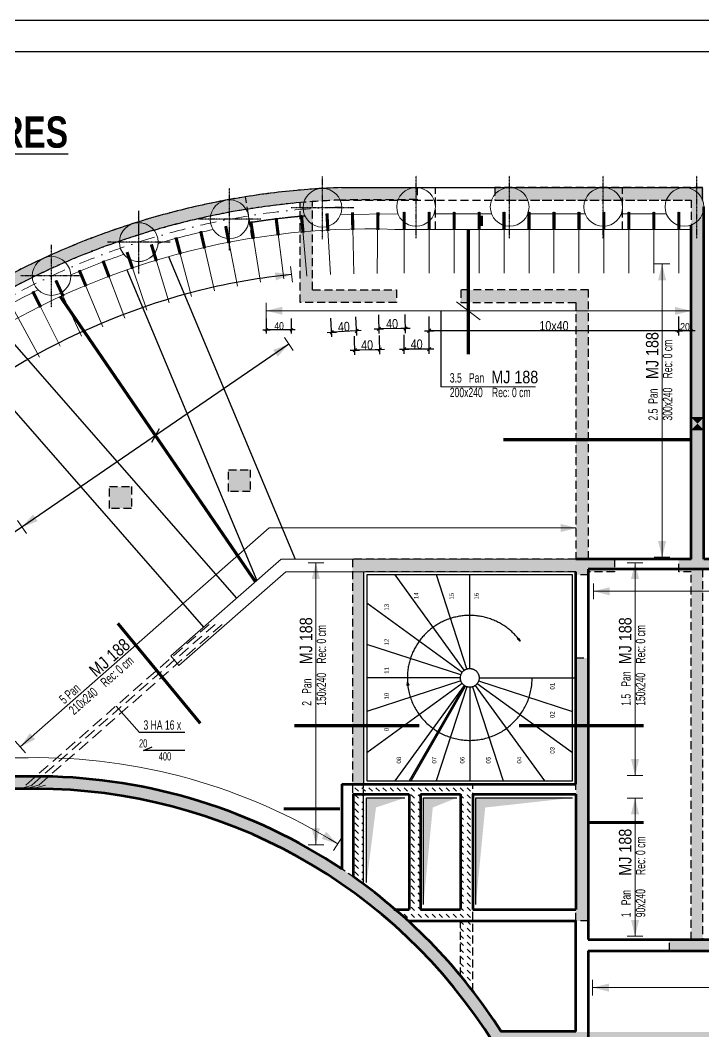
# Model space of a CAD drawing. Header units: millimetres. Extents: x 10483 to 17848, y -43633 to -39433.
# Drawn here: x 14045 to 15140, y -41053 to -39433 of the extents above; entities that cross this region are included whole.
import ezdxf
from ezdxf.enums import TextEntityAlignment as Align

# ---------------------------------------------------------------- set-up
doc = ezdxf.new("R2010")
doc.units = ezdxf.units.MM
for name, pattern in [('CACHE', [9.525, 6.35, -3.175]), ('CACHEX2', [19.05, 12.7, -6.35]), ('TIRETPTX2', [50.8, 25.4, -12.7, 0, -12.7])]:
    doc.linetypes.add(name, pattern=pattern)
for name, color, linetype in [('01-Cad  2', 1, 'Continuous'), ('01_ARMA_INF', 50, 'Continuous'), ('01_cote_gen', 4, 'Continuous'), ('01_linteaux', 2, 'Continuous'), ('01_murs_sup', 2, 'CACHEX2'), ('01_poch_murs', 253, 'Continuous'), ('01_resv', 32, 'Continuous'), ('01_texte', 230, 'Continuous'), ('AA_COTES', 2, 'Continuous')]:
    doc.layers.add(name, color=color, linetype=linetype)
for name, color, linetype, lineweight in [('01_murs_coup', 5, 'Continuous', 60), ('01_PIEUX', 5, 'Continuous', 60), ('01_tram_axes', 2, 'TIRETPTX2', 9)]:
    doc.layers.add(name, color=color, linetype=linetype, lineweight=lineweight)
doc.styles.add('Eurostile', font='')
doc.styles.add('impact', font='impact.ttf')
doc.styles.add('PATIO', font='ARIALN.TTF')
doc.styles.add('STYLE2', font='ARIALN.TTF')
doc.styles.get('Eurostile').set_extended_font_data('Eurostile')
doc.dimstyles.new('JB50', dxfattribs={"dimscale": 0.1, "dimtxt": 150, "dimasz": 15, "dimexe": 0.1, "dimexo": 0.1, "dimgap": 0.09, "dimtad": 1, "dimdec": 1, "dimdsep": 46, "dimtxsty": 'STYLE2', "dimblk1": 'BOND_G', "dimblk2": 'BOND_D', "dimsah": 1, "dimcen": 1.5, "dimdle": 0.01, "dimse1": 1, "dimse2": 1, "dimclrd": 4, "dimclre": 2, "dimclrt": 6, "dimazin": 2, "dimtfac": 2.333333, "dimtdec": 1, "dimtix": 1, "dimtmove": 2, "dimatfit": 3, "dimldrblk": 'BOND_G', "dimfxl": 1, "dimtolj": 1, "dimtzin": 0, "dimarcsym": 0})
doc.dimstyles.new('JB50res', dxfattribs={"dimscale": 0.1, "dimtxt": 120, "dimasz": 12, "dimexe": 0.1, "dimexo": 0.1, "dimgap": 0.09, "dimtad": 1, "dimdec": 1, "dimdsep": 46, "dimtxsty": 'STYLE2', "dimblk1": 'BOND_G', "dimblk2": 'BOND_D', "dimsah": 1, "dimcen": 1.5, "dimdle": 0.01, "dimse1": 1, "dimse2": 1, "dimclrd": 4, "dimclre": 2, "dimclrt": 6, "dimazin": 2, "dimtfac": 2.333333, "dimtdec": 1, "dimtix": 1, "dimtmove": 2, "dimatfit": 3, "dimldrblk": 'BOND_G', "dimfxl": 1, "dimtolj": 1, "dimtzin": 0, "dimarcsym": 0})
pattern_1 = [(135, (1486.9405, 7129.7074), (-11.2253202, 9e-16), [7.9375, -7.9375])]

# ---------------------------------------------------------------- blocks, each defined once
blk = doc.blocks.new('BOND_G')
at = {"layer": 'AA_COTES', "color": 0}
for p, q in [((0, -5), (0, 15)), ((5, 0), (-5, 0)), ((1.8, 1.8), (-1.8, -1.8))]:
    blk.add_line(p, q, dxfattribs=at)
blk = doc.blocks.new('BOND_D')
at = {"layer": 'AA_COTES', "color": 0}
for p, q in [((5, 0), (-5, 0)), ((-1.8, -1.8), (1.8, 1.8)), ((0, 5), (0, -15))]:
    blk.add_line(p, q, dxfattribs=at)
blk = doc.blocks.new('*D5440')
at = {"layer": '01_cote_gen', "color": 4, "lineweight": -2, "ltscale": 5, "transparency": 16777216}
blk.add_line((15098.9, -39930.3), (14701.9, -39930.3), dxfattribs=at)
at = {"layer": 'Defpoints', "color": 0, "ltscale": 5, "transparency": 16777216}
for p in [(14700.4, -39893.1), (15100.4, -39893.1), (14700.4, -39930.3)]:
    blk.add_point(p, dxfattribs=at)
at = {"layer": '01_cote_gen', "color": 4, "lineweight": -2, "ltscale": 5, "transparency": 16777216, "xscale": 1.5, "yscale": 1.5, "zscale": 1.5, "rotation": 180}
blk.add_blockref('BOND_D', (14700.4, -39930.3), dxfattribs=at)
at = {"layer": '01_cote_gen', "color": 4, "lineweight": -2, "ltscale": 5, "transparency": 16777216, "xscale": 1.5, "yscale": 1.5, "zscale": 1.5}
blk.add_blockref('BOND_G', (15100.4, -39930.3), dxfattribs=at)
at = {"layer": '01_cote_gen', "color": 6, "lineweight": 0, "ltscale": 5, "transparency": 16777216, "insert": (14900.4, -39922.6), "char_height": 15, "attachment_point": 5, "style": 'STYLE2'}
blk.add_mtext('\\A1;10x40', dxfattribs=at)
blk = doc.blocks.new('*D5441')
at = {"layer": '01_cote_gen', "color": 4, "lineweight": -2, "ltscale": 5, "transparency": 16777216}
blk.add_line((14698.9, -39959.7), (14661.9, -39959.7), dxfattribs=at)
at = {"layer": 'Defpoints', "color": 0, "ltscale": 5, "transparency": 16777216}
for p in [(14660.4, -39823.1), (14700.4, -39823.1), (14660.4, -39959.7)]:
    blk.add_point(p, dxfattribs=at)
at = {"layer": '01_cote_gen', "color": 4, "lineweight": -2, "ltscale": 5, "transparency": 16777216, "xscale": 1.5, "yscale": 1.5, "zscale": 1.5}
for name, p, rotation in [('BOND_D', (14660.4, -39959.7), 180.0000006317008), ('BOND_G', (14700.4, -39959.7), 6.317007716916124e-07)]:
    blk.add_blockref(name, p, dxfattribs=dict(at, rotation=rotation))
at = {"layer": '01_cote_gen', "color": 6, "lineweight": 0, "ltscale": 5, "transparency": 16777216, "insert": (14680.4, -39952), "char_height": 15, "attachment_point": 5, "rotation": 0, "style": 'STYLE2'}
blk.add_mtext('\\A1;40', dxfattribs=at)
blk = doc.blocks.new('*D5442')
at = {"layer": '01_cote_gen', "color": 4, "lineweight": -2, "ltscale": 5, "transparency": 16777216}
blk.add_line((14660.8, -39926.7), (14621.5, -39927.4), dxfattribs=at)
at = {"layer": 'Defpoints', "color": 0, "ltscale": 5, "transparency": 16777216}
for p in [(14618.1, -39823.9), (14660.4, -39823.1), (14620, -39927.4)]:
    blk.add_point(p, dxfattribs=at)
at = {"layer": '01_cote_gen', "color": 4, "lineweight": -2, "ltscale": 5, "transparency": 16777216, "xscale": 1.5, "yscale": 1.5, "zscale": 1.5}
for name, p, rotation in [('BOND_D', (14620, -39927.4), 181.0204025786133), ('BOND_G', (14662.3, -39926.7), 1.020402578613293)]:
    blk.add_blockref(name, p, dxfattribs=dict(at, rotation=rotation))
at = {"layer": '01_cote_gen', "color": 6, "lineweight": 0, "ltscale": 5, "transparency": 16777216, "insert": (14641, -39919.4), "char_height": 15, "attachment_point": 5, "rotation": 1.0204, "style": 'STYLE2'}
blk.add_mtext('\\A1;40', dxfattribs=at)
blk = doc.blocks.new('*D5443')
at = {"layer": '01_cote_gen', "color": 4, "lineweight": -2, "ltscale": 5, "transparency": 16777216}
blk.add_line((14619.7, -39960.7), (14582.7, -39961.5), dxfattribs=at)
at = {"layer": 'Defpoints', "color": 0, "ltscale": 5, "transparency": 16777216}
for p in [(14578.2, -39824.8), (14618.1, -39823.9), (14581.2, -39961.5)]:
    blk.add_point(p, dxfattribs=at)
at = {"layer": '01_cote_gen', "color": 4, "lineweight": -2, "ltscale": 5, "transparency": 16777216, "xscale": 1.5, "yscale": 1.5, "zscale": 1.5}
for name, p, rotation in [('BOND_D', (14581.2, -39961.5), 181.282014071053), ('BOND_G', (14621.2, -39960.6), 1.282014071053048)]:
    blk.add_blockref(name, p, dxfattribs=dict(at, rotation=rotation))
at = {"layer": '01_cote_gen', "color": 6, "lineweight": 0, "ltscale": 5, "transparency": 16777216, "insert": (14601, -39953.4), "char_height": 15, "attachment_point": 5, "rotation": 1.282, "style": 'STYLE2'}
blk.add_mtext('\\A1;40', dxfattribs=at)
blk = doc.blocks.new('*D5444')
at = {"layer": '01_cote_gen', "color": 4, "lineweight": -2, "ltscale": 5, "transparency": 16777216}
blk.add_line((14582.7, -39930.8), (14545.8, -39932.8), dxfattribs=at)
at = {"layer": 'Defpoints', "color": 0, "ltscale": 5, "transparency": 16777216}
for p in [(14538.3, -39826.3), (14578.2, -39824.1), (14544.3, -39932.9)]:
    blk.add_point(p, dxfattribs=at)
at = {"layer": '01_cote_gen', "color": 4, "lineweight": -2, "ltscale": 5, "transparency": 16777216, "xscale": 1.5, "yscale": 1.5, "zscale": 1.5}
for name, p, rotation in [('BOND_D', (14544.3, -39932.9), 183.2279140710264), ('BOND_G', (14584.2, -39930.7), 3.227914071026428)]:
    blk.add_blockref(name, p, dxfattribs=dict(at, rotation=rotation))
at = {"layer": '01_cote_gen', "color": 6, "lineweight": 0, "ltscale": 5, "transparency": 16777216, "insert": (14563.8, -39924.1), "char_height": 15, "attachment_point": 5, "rotation": 3.2279, "style": 'STYLE2'}
blk.add_mtext('\\A1;40', dxfattribs=at)
blk = doc.blocks.new('*D5446')
at = {"layer": '01_texte', "color": 4, "lineweight": -2, "ltscale": 200, "transparency": 16777216}
blk.add_line((15119.2, -39930.3), (15101.6, -39930.3), dxfattribs=at)
at = {"layer": 'Defpoints', "color": 0, "ltscale": 200, "transparency": 16777216}
for p in [(15100.4, -39915.5), (15120.4, -39915.5), (15100.4, -39930.3)]:
    blk.add_point(p, dxfattribs=at)
at = {"layer": '01_texte', "color": 4, "lineweight": -2, "ltscale": 200, "transparency": 16777216, "xscale": 1.2, "yscale": 1.2, "zscale": 1.2, "rotation": 180}
blk.add_blockref('BOND_D', (15100.4, -39930.3), dxfattribs=at)
at = {"layer": '01_texte', "color": 4, "lineweight": -2, "ltscale": 200, "transparency": 16777216, "xscale": 1.2, "yscale": 1.2, "zscale": 1.2}
blk.add_blockref('BOND_G', (15120.4, -39930.3), dxfattribs=at)
at = {"layer": '01_texte', "color": 6, "ltscale": 200, "transparency": 16777216, "insert": (15110.4, -39924.2), "char_height": 12, "attachment_point": 5, "style": 'STYLE2'}
blk.add_mtext('\\A1;20', dxfattribs=at)
blk = doc.blocks.new('*D5455')
at = {"layer": '01_texte', "color": 4, "lineweight": -2, "ltscale": 200, "transparency": 16777216}
blk.add_line((14478.8, -39928.9), (14441.1, -39928.9), dxfattribs=at)
at = {"layer": 'Defpoints', "color": 0, "ltscale": 200, "transparency": 16777216}
for p in [(14480, -39840.2), (14439.9, -39898.5), (14439.9, -39928.9)]:
    blk.add_point(p, dxfattribs=at)
at = {"layer": '01_texte', "color": 4, "lineweight": -2, "ltscale": 200, "transparency": 16777216, "xscale": 1.2, "yscale": 1.2, "zscale": 1.2, "rotation": 180}
blk.add_blockref('BOND_D', (14439.9, -39928.9), dxfattribs=at)
at = {"layer": '01_texte', "color": 4, "lineweight": -2, "ltscale": 200, "transparency": 16777216, "xscale": 1.2, "yscale": 1.2, "zscale": 1.2}
blk.add_blockref('BOND_G', (14480, -39928.9), dxfattribs=at)
at = {"layer": '01_texte', "color": 6, "ltscale": 200, "transparency": 16777216, "insert": (14460, -39922.8), "char_height": 12, "attachment_point": 5, "style": 'STYLE2'}
blk.add_mtext('\\A1;40', dxfattribs=at)

msp = doc.modelspace()

# ---------------------------------------------------------------- hatches: boundary and pattern name
at = {"layer": '01_murs_sup', "ltscale": 200}
h = msp.add_hatch(dxfattribs=at)
h.set_pattern_fill('DASH', color=256, scale=2.5, angle=135)
h.set_pattern_definition(pattern_1)
h.paths.add_polyline_path([(14647.92, -39865.07), (14513.57, -39865.07), (14513.57, -39723.68, -0.0095803), (14560.43, -39721.14), (14681.36, -39720.5), (14681.25, -39700.5), (14560.02, -39701.14, 0.3003693), (13442.12, -40496.41), (13463.58, -40496.41, -0.111323), (13766.34, -40050.85), (13766.34, -40496.41), (13786.34, -40496.41), (13786.34, -40032.55, -0.1614566), (14493.57, -39725.31), (14493.57, -39885.07), (14647.92, -39885.07)])
h.paths.add_polyline_path([(14223.39, -40179.81), (14188.39, -40179.81), (14188.39, -40214.81), (14223.39, -40214.81)], flags=17)
h.paths.add_polyline_path([(14413.84, -40152.81), (14378.84, -40152.81), (14378.84, -40187.81), (14413.84, -40187.81)], flags=17)
h = msp.add_hatch(dxfattribs=at)
h.set_pattern_fill('DASH', color=256, scale=2.5, angle=135)
h.set_pattern_definition(pattern_1)
h.paths.add_polyline_path([(15140.43, -39701.15), (14805.48, -39701.15), (14805.48, -39721.15), (15120.43, -39721.15), (15120.39, -40296.13), (15100.26, -40296.13), (15100.26, -40316.13), (15120.43, -40316.13), (15120.43, -40905.13), (15085.39, -40905.13), (15085.39, -40923.09), (15369.43, -40923.09), (15369.43, -40905.13), (15138.43, -40905.13), (15138.43, -40312.13), (15418.43, -40312.13), (15418.43, -40296.13), (15140.43, -40296.13)])
h.paths.add_polyline_path([(14997.18, -40296.13), (14955.47, -40296.13), (14955.47, -39865.07), (14751.12, -39865.07), (14751.12, -39885.07), (14935.47, -39885.07), (14935.47, -40296.13), (14577.47, -40296.13), (14577.47, -40659.13), (14595.47, -40659.13), (14595.47, -40316.13), (14935.47, -40316.13), (14935.47, -40321.03), (14955.52, -40321.03), (14955.47, -40316.13), (14997.18, -40316.13)])
h = msp.add_hatch(dxfattribs=at)
h.set_pattern_fill('DASH', color=256, scale=2.5, angle=135)
h.set_pattern_definition(pattern_1)
h.paths.add_polyline_path([(14955.43, -40454.13), (14935.47, -40454.13), (14935.47, -40875.13), (14955.47, -40875.13)])
h.paths.add_polyline_path([(15897.43, -40296.13), (15718.43, -40296.13), (15718.43, -40312.13), (15897.43, -40312.13)], flags=17)
h.paths.add_polyline_path([(16143.43, -40296.13), (15997.43, -40296.13), (15997.43, -40312.13), (16127.43, -40312.13), (16127.43, -40905.14), (15471.43, -40905.14), (15471.43, -40923.09), (16143.43, -40923.14)])
h.paths.add_polyline_path([(15778.85, -41053.18), (15329.43, -41053.18), (15329.43, -41071.13), (15547.43, -41071.13), (15547.43, -41664.13), (15444.43, -41664.13), (15444.43, -41680.13), (15724.43, -41680.13), (15724.43, -41664.13), (15565.43, -41664.13), (15565.43, -41071.13), (15778.85, -41071.09)])
h.paths.add_polyline_path([(17057.43, -40905.14), (16741.47, -40905.14), (16741.39, -40312.13), (16837.43, -40312.13), (16837.43, -40296.13), (16577.43, -40296.13), (16577.43, -40312.13), (16723.47, -40312.13), (16723.47, -40905.14), (16511.47, -40905.14), (16511.47, -40923.14), (17057.43, -40923.14)])
for points in [[(14844.35, -40422.59), (14846.38, -40427.36), (14842.24, -40424.24)], [(14665.01, -40498.35), (14665.73, -40493.23), (14667.66, -40498.03)]]:
    msp.add_hatch(color=256, dxfattribs=at).paths.add_polyline_path(points)
h = msp.add_hatch(dxfattribs=at)
h.set_pattern_fill('DASH', color=256, scale=2.5, angle=135)
h.set_pattern_definition(pattern_1)
h.paths.add_polyline_path([(15227.33, -41053.13), (14816.42, -41053.13, 0.2561511), (14069.86, -40643.81), (13786.34, -40643.81), (13786.34, -40496.41), (13766.34, -40496.41), (13766.34, -40663.81), (14069.86, -40663.81, -0.2587896), (14804.13, -41071.13), (14935.43, -41071.13), (14935.43, -41491.45), (14955.43, -41491.45), (14955.43, -41071.13), (15227.44, -41071.18)])
h = msp.add_hatch(dxfattribs=at)
h.set_pattern_fill('DASH', color=256, scale=2.5, angle=135)
h.set_pattern_definition([(135, (1487.2405, 7129.7074), (-11.2253202, 9e-16), [7.9375, -7.9375])])
edge = h.paths.add_edge_path()
edge.add_line((14770.77, -40656.13), (14577.77, -40656.13))
edge.add_line((14577.77, -40656.13), (14577.77, -40803.75))
edge.add_arc((14070.16, -41529.3), 885.5, 53.58804, 55.02218, ccw=False)
edge.add_line((14595.77, -40816.68), (14595.77, -40672.13))
edge.add_line((14595.77, -40672.13), (14668.52, -40672.13))
edge.add_line((14668.52, -40672.13), (14668.52, -40857.13))
edge.add_line((14668.52, -40857.13), (14644.26, -40857.13))
edge.add_arc((14584.6, -40955.64), 115.17, 44.35067, 58.79728, ccw=False)
edge.add_line((14666.95, -40875.13), (14750.77, -40875.13))
edge.add_line((14750.77, -40875.13), (14750.77, -40962.86))
edge.add_arc((14070.16, -41529.3), 885.5, 37.70066, 39.76896, ccw=False)
edge.add_line((14770.77, -40987.79), (14770.77, -40656.13))
h.paths.add_polyline_path([(14750.77, -40672.13), (14750.77, -40857.13), (14686.52, -40857.13), (14686.52, -40672.13)], flags=16)

# ---------------------------------------------------------------- linework, layer by layer
at = {"layer": '01-Cad  2'}
for p, q in [((10483.45, -39433.32, 9.99), (17848.3, -39433.32, 9.99)), ((10533.45, -39483.32, -0.3), (17797.3, -39483.32, -0.3))]:
    msp.add_line(p, q, dxfattribs=at)
at = {"layer": '01_ARMA_INF', "linetype": 'Continuous', "lineweight": 0}
for p, q in [((14467.35, -39847.18), (14455.21, -39749.94)), ((14504.71, -39843.2), (14495.88, -39745.6)), ((14542.19, -39840.49), (14536.67, -39742.65)), ((14579.73, -39839.06), (14577.54, -39741.08)), ((14617.3, -39838.9), (14618.44, -39740.9)), ((14660.43, -39838.15), (14660.43, -39740.15)), ((14700.43, -39838.15), (14700.43, -39740.15)), ((14740.43, -39838.15), (14740.43, -39740.15)), ((14780.43, -39838.15), (14780.43, -39740.15)), ((14820.43, -39838.15), (14820.43, -39740.15)), ((14860.43, -39838.15), (14860.43, -39740.15)), ((14900.43, -39838.15), (14900.43, -39740.15)), ((14940.43, -39838.15), (14940.43, -39740.15)), ((14980.43, -39838.15), (14980.43, -39740.15)), ((15020.43, -39838.15), (15020.43, -39740.15)), ((15060.43, -39838.15), (15060.43, -39740.15)), ((15100.43, -39838.15), (15100.43, -39740.15)), ((14393.15, -39858.94), (14374.43, -39762.74)), ((14430.15, -39852.43), (14414.71, -39755.65)), ((14319.91, -39875.7), (14294.7, -39781)), ((14356.39, -39866.7), (14334.41, -39771.19)), ((14283.76, -39885.94), (14255.35, -39792.14)), ((14212.61, -39910.06), (14177.9, -39818.41)), ((14247.98, -39897.39), (14216.4, -39804.62)), ((14177.69, -39923.92), (14139.89, -39833.5)), ((14143.26, -39938.96), (14102.41, -39849.88)), ((14109.36, -39955.16), (14065.51, -39867.52)), ((14076.03, -39972.5), (14029.23, -39886.4))]:
    msp.add_line(p, q, dxfattribs=at)
at = {"layer": '01_ARMA_INF', "linetype": 'Continuous', "lineweight": 0, "const_width": 5, "flags": 128}
for points in [[(14660.43, -39768.15), (14660.43, -39740.15)], [(14700.43, -39768.15), (14700.43, -39740.15)], [(14740.43, -39768.15), (14740.43, -39740.15)], [(14780.43, -39768.15), (14780.43, -39740.15)], [(14820.43, -39768.15), (14820.43, -39740.15)], [(14860.43, -39768.15), (14860.43, -39740.15)], [(14900.43, -39768.15), (14900.43, -39740.15)], [(14940.43, -39768.15), (14940.43, -39740.15)], [(14980.43, -39768.15), (14980.43, -39740.15)], [(15020.43, -39768.15), (15020.43, -39740.15)], [(15060.43, -39768.15), (15060.43, -39740.15)], [(15100.43, -39768.15), (15100.43, -39740.15)], [(14419.12, -39783.3), (14414.71, -39755.65)], [(14458.68, -39777.72), (14455.21, -39749.94)], [(14498.4, -39773.49), (14495.88, -39745.6)], [(14538.24, -39770.6), (14536.67, -39742.65)], [(14578.16, -39769.07), (14577.54, -39741.08)], [(14618.11, -39768.9), (14618.44, -39740.9)], [(14340.69, -39798.48), (14334.41, -39771.19)], [(14379.78, -39790.22), (14374.43, -39762.74)], [(14301.91, -39808.05), (14294.7, -39781)], [(14225.43, -39831.13), (14216.4, -39804.62)], [(14263.47, -39818.94), (14255.35, -39792.14)], [(14187.82, -39844.6), (14177.9, -39818.41)], [(14150.69, -39859.34), (14139.89, -39833.5)], [(14114.08, -39875.33), (14102.41, -39849.88)], [(14078.04, -39892.56), (14065.51, -39867.52)]]:
    msp.add_lwpolyline(points, dxfattribs=at)
at = {"layer": '01_ARMA_INF', "linetype": 'CACHE', "lineweight": 0, "ltscale": 4, "const_width": 5, "flags": 128}
msp.add_lwpolyline([(14763.29, -39768.15), (14763.29, -39968.15)], dxfattribs=at)
at = {"layer": '01_linteaux', "linetype": 'TIRETPTX2', "ltscale": 0.01}
for p, q in [((14529.49, -39783.58), (14529.49, -39683.58)), ((14679.41, -39782.15), (14679.41, -39682.15)), ((14829.41, -39782.15), (14829.41, -39682.15)), ((14979.41, -39782.15), (14979.41, -39682.15)), ((15129.41, -39782.15), (15129.41, -39682.15)), ((15129.41, -39782.15), (15129.41, -39682.15)), ((14380.67, -39801.97), (14380.67, -39701.97)), ((14579.49, -39733.58), (14479.49, -39733.58)), ((14235.24, -39838.55), (14235.24, -39738.55)), ((14235.25, -39838.52), (14235.25, -39738.52)), ((14430.67, -39751.97), (14330.67, -39751.97)), ((14095.44, -39892.72), (14095.44, -39792.72)), ((14285.24, -39788.55), (14185.24, -39788.55)), ((14285.25, -39788.52), (14185.25, -39788.52)), ((14145.44, -39842.72), (14045.44, -39842.72))]:
    msp.add_line(p, q, dxfattribs=at)
at = {"layer": '01_linteaux', "linetype": 'CACHEX2', "lineweight": 0, "ltscale": 2, "const_width": 5, "flags": 128}
for points in [[(14109.58, -39875.84), (14422.06, -40332.11)], [(15119.43, -40104.83), (14819.43, -40104.83)], [(14201.57, -40398.82), (14333.76, -40558.9)], [(14484.57, -40562.56), (14684.57, -40562.56)], [(14844.14, -40562.56), (15044.14, -40562.56)], [(14467.48, -40695.67), (14557.48, -40695.67)], [(14954.14, -40717.76), (15044.14, -40717.76)]]:
    msp.add_lwpolyline(points, dxfattribs=at)
at = {"layer": '01_murs_coup', "ltscale": 0.1}
for p, q in [((15140.43, -40296.13), (15140.43, -39732.15)), ((15140.43, -40296.13), (15140.43, -39732.15)), ((14784.52, -39746.7), (14784.52, -39762.7)), ((15120.43, -40296.13), (15120.43, -39761.13)), ((15120.43, -40296.13), (15120.43, -39761.13)), ((15120.43, -40296.13), (14935.44, -40296.13)), ((15120.43, -40296.13), (14935.44, -40296.13)), ((15167.43, -40296.13), (15140.43, -40296.13)), ((14935.44, -40656.13), (14935.44, -40316.13)), ((14955.43, -40312.13), (14955.43, -40905.13)), ((15167.43, -40312.13), (14955.43, -40312.13)), ((14955.43, -40312.13), (14955.43, -40905.19)), ((14955.44, -40312.13), (14955.44, -40322.13)), ((14081.64, -40643.81), (13465.5, -40643.81)), ((14560.48, -40656.13), (14935.43, -40656.13)), ((14560.48, -40656.13), (14560.48, -40791.9)), ((14069.93, -40663.81), (13459.49, -40663.81)), ((14578.48, -40672.13), (14668.48, -40672.13)), ((14578.48, -40672.13), (14578.48, -40804.19)), ((14668.48, -40672.13), (14668.48, -40857.13)), ((14686.48, -40672.13), (14750.43, -40672.13)), ((14686.48, -40672.13), (14686.48, -40857.13)), ((14750.43, -40672.13), (14750.43, -40857.13)), ((14770.43, -40672.13), (14770.43, -40857.13)), ((14770.43, -40672.13), (14935.43, -40672.13)), ((14935.43, -40672.13), (14935.43, -40857.13)), ((14644.04, -40857.13), (14668.48, -40857.13)), ((14686.48, -40857.13), (14750.43, -40857.13)), ((14770.43, -40857.13), (14935.43, -40857.13)), ((14666.73, -40875.13), (14935.43, -40875.13)), ((14935.43, -41052.13), (14935.43, -40875.13)), ((14935.43, -41052.13), (14935.43, -40875.13)), ((14955.43, -40905.13), (15547.43, -40905.13)), ((14955.43, -40923.08), (14955.43, -41664.13)), ((14955.43, -40923.13), (15547.43, -40923.13)), ((14955.43, -40923.13), (14955.43, -41664.13)), ((14935.43, -41052.13), (14815.86, -41052.13))]:
    msp.add_line(p, q, dxfattribs=at)
at = {"layer": '01_murs_coup', "linetype": 'Continuous', "lineweight": 5}
for p, q in [((14463.14, -40296.13), (14286.3, -40451.01)), ((14463.14, -40296.13), (14935.44, -40296.14)), ((14470.7, -40316.13), (14299.48, -40466.07)), ((14470.7, -40316.13), (14935.47, -40316.13)), ((14299.48, -40466.07), (14286.3, -40451.01)), ((14571.75, -40823.59), (14592.58, -40839.33))]:
    msp.add_line(p, q, dxfattribs=at)
msp.add_arc((14603.22, -40945.12), 1202.73, 94.85607, 99.19121, dxfattribs=at)
at = {"layer": '01_murs_coup', "ltscale": 0.1}
for centre, radius, start, end in [((14069.93, -41530.3), 886.49, 56.40214, 89.23469), ((14069.93, -41529.3), 865.5, 31.88506, 90), ((14070.47, -41528.17), 884.44, 32.56407, 54.94303)]:
    msp.add_arc(centre, radius, start, end, dxfattribs=at)
at = {"layer": '01_murs_sup', "ltscale": 200}
for p, q in [((14559.83, -39701.15), (15138.43, -39701.15)), ((15138.43, -39721.19), (15138.43, -39701.15)), ((14282.91, -39811.79), (14485.66, -40296.13)), ((14215.87, -39832.91), (14424.09, -40330.33)), ((14012.73, -39926.12), (14391.64, -40358.76)), ((13952.44, -39963.53), (14338.98, -40404.88)), ((14595.47, -40316.13), (14595.47, -40656.13)), ((14756.66, -40474), (14645.77, -40321.38)), ((14760.84, -40471.87), (14711.94, -40321.38)), ((14765.47, -40471.13), (14765.47, -40321.38)), ((14753.34, -40477.32), (14600.47, -40366.25)), ((14751.21, -40481.5), (14600.47, -40432.52)), ((14750.47, -40486.13), (14600.47, -40486.13)), ((14751.21, -40490.77), (14600.47, -40539.75)), ((14753.34, -40494.95), (14600.47, -40606.01)), ((14756.66, -40498.27), (14645.59, -40651.13)), ((14669.06, -40651.13), (14757.11, -40498.62)), ((14774.29, -40498.27), (14885.35, -40651.13)), ((14777.61, -40494.95), (14930.23, -40605.83)), ((14779.74, -40490.77), (14930.23, -40539.67)), ((14780.47, -40486.13), (14932.97, -40486.13)), ((14671.37, -40651.13), (14758.84, -40499.62)), ((14760.84, -40500.4), (14711.86, -40651.13)), ((14765.47, -40501.13), (14765.47, -40651.13)), ((14770.11, -40500.4), (14819.09, -40651.13)), ((14595.47, -40816.59), (14595.47, -40672.13))]:
    msp.add_line(p, q, dxfattribs=at)
at = {"layer": '01_murs_sup'}
for p, q in [((14681.25, -39700.5), (14681.36, -39720.5)), ((14710.41, -39768.15), (14710.41, -39701.15)), ((15138.43, -39701.15), (14805.48, -39701.15)), ((14805.48, -39701.15), (14805.48, -39721.15)), ((15010.41, -39768.15), (15010.41, -39701.15)), ((14416.91, -39782.22), (14406.31, -39716.07)), ((14560.18, -39721.15), (15120.43, -39721.15)), ((14681.36, -39720.5), (14560.43, -39721.14)), ((14805.48, -39721.15), (15120.43, -39721.15)), ((15120.43, -39721.15), (15120.39, -40296.13)), ((14493.57, -39885.07), (14493.57, -39725.31)), ((14513.57, -39865.07), (14513.57, -39723.68)), ((14784.5, -39746.7), (14784.5, -39762.7)), ((14513.57, -39865.07), (14647.92, -39865.07)), ((14647.92, -39865.07), (14647.92, -39885.07)), ((14955.47, -39865.07), (14751.12, -39865.07)), ((14751.12, -39865.07), (14751.12, -39885.07)), ((14955.47, -40296.13), (14955.47, -39865.07)), ((14647.92, -39885.07), (14493.57, -39885.07)), ((14751.12, -39885.07), (14935.47, -39885.07)), ((14935.47, -39885.07), (14935.47, -40296.13)), ((14378.84, -40152.81), (14413.84, -40152.81)), ((14378.84, -40187.81), (14378.84, -40152.81)), ((14413.84, -40152.81), (14413.84, -40187.81)), ((14188.39, -40179.81), (14223.39, -40179.81)), ((14188.39, -40214.81), (14188.39, -40179.81)), ((14223.39, -40179.81), (14223.39, -40214.81)), ((14413.84, -40187.81), (14378.84, -40187.81)), ((14223.39, -40214.81), (14188.39, -40214.81)), ((14935.47, -40296.13), (14577.47, -40296.13)), ((14577.47, -40296.13), (14577.47, -40803.67)), ((14997.18, -40296.13), (14955.47, -40296.13)), ((14997.18, -40296.13), (14997.18, -40316.13)), ((15100.26, -40316.13), (15100.26, -40296.13)), ((15100.26, -40296.13), (15120.43, -40296.13)), ((14935.47, -40316.13), (14595.47, -40316.13)), ((14935.47, -40321.03), (14935.47, -40316.13)), ((14955.52, -40321.13), (14955.47, -40316.13)), ((14997.18, -40316.13), (14955.47, -40316.13)), ((15120.43, -40316.13), (15100.26, -40316.13)), ((15120.43, -40905.13), (15120.43, -40316.13)), ((15418.43, -40312.13), (15138.43, -40312.13)), ((15138.43, -40312.13), (15138.43, -40905.13)), ((14955.47, -40321.03), (14935.47, -40321.03)), ((14935.47, -40875.13), (14935.47, -40454.13)), ((14935.47, -40454.13), (14955.43, -40454.13)), ((14955.43, -40454.13), (14955.47, -40875.13)), ((14069.86, -40643.81), (13786.44, -40643.81)), ((14577.77, -40656.13), (14770.47, -40656.13)), ((14770.47, -40987.64), (14770.47, -40656.13)), ((14069.86, -40663.81), (13766.44, -40663.81)), ((14595.47, -40672.13), (14668.52, -40672.13)), ((14668.52, -40672.13), (14668.52, -40857.13)), ((14686.52, -40679.13), (14686.52, -40857.13)), ((14750.47, -40857.13), (14750.47, -40679.13)), ((14644.08, -40857.13), (14668.52, -40857.13)), ((14686.52, -40857.13), (14750.47, -40857.13)), ((14750.47, -40875.13), (14666.77, -40875.13)), ((14750.47, -40962.71), (14750.47, -40875.13)), ((14955.47, -40875.13), (14935.47, -40875.13)), ((15085.39, -40923.09), (15085.39, -40905.13)), ((15085.39, -40905.13), (15120.43, -40905.13)), ((15138.43, -40905.13), (15369.43, -40905.13)), ((15369.43, -40923.09), (15085.39, -40923.09))]:
    msp.add_line(p, q, dxfattribs=at)
at = {"layer": '01_murs_sup', "ltscale": 0.5}
msp.add_line((14595.47, -40672.13), (14595.47, -40656.13), dxfattribs=at)
at = {"layer": '01_murs_sup', "ltscale": 200, "flags": 128}
for points in [[(14600.47, -40651.13), (14930.23, -40651.13), (14930.23, -40321.38), (14600.47, -40321.38)], [(14844.35, -40422.59), (14846.38, -40427.36), (14842.24, -40424.24)], [(14665.01, -40498.35), (14665.73, -40493.23), (14667.66, -40498.03)]]:
    msp.add_lwpolyline(points, close=True, dxfattribs=at)
at = {"layer": '01_murs_sup', "ltscale": 200}
msp.add_circle((14765.47, -40486.13), 15, dxfattribs=at)
at = {"layer": '01_murs_sup'}
for centre, radius, start, end in [((14603.26, -40945.27), 1244.88, 91.99024, 160.6054), ((14603.22, -40945.12), 1224.73, 92.01413, 160.58977), ((14603.27, -40945.12), 1224.73, 92.00464, 94.20021), ((14603.27, -40945.18), 1224.78, 95.13881, 131.82964), ((14603.22, -40945.12), 1202.73, 94.85607, 99.19121), ((14069.86, -41529.3), 885.5, 32.53016, 90), ((14069.86, -41529.3), 865.5, 31.96306, 90)]:
    msp.add_arc(centre, radius, start, end, dxfattribs=at)
at = {"layer": '01_murs_sup', "ltscale": 200}
for centre, radius, start, end in [((14603.22, -40945.12), 1244.73, 91.99788, 160.61055), ((14765.47, -40486.13), 100, 36, 184.06796), ((14765.47, -40486.13), 100, 184.06796, 0)]:
    msp.add_arc(centre, radius, start, end, dxfattribs=at)
at = {"layer": '01_murs_sup', "ltscale": 0.05}
msp.add_arc((14603.22, -40945.12), 1202.73, 94.85607, 99.19121, dxfattribs=at)
at = {"layer": '01_murs_sup', "ltscale": 2}
msp.add_arc((14065.64, -41544.05), 880.46, 49.44874, 54.85348, dxfattribs=at)
at = {"layer": '01_murs_sup', "ltscale": 200}
msp.add_solid([(14756.22, -40504.16), (14755.49, -40503.92), (14754.37, -40507.37)], dxfattribs=at)
at = {"layer": '01_PIEUX', "linetype": 'Continuous', "lineweight": 5}
for p, q in [((14558.59, -39744.27), (14650.53, -39743.41)), ((14708.39, -39743.15), (14800.42, -39743.15)), ((14858.39, -39743.15), (14950.42, -39743.15)), ((15008.39, -39743.15), (15080.45, -39743.15)), ((14645.44, -39768.15), (15120.43, -39768.15))]:
    msp.add_line(p, q, dxfattribs=at)
for centre in [(14529.49, -39733.58), (14679.41, -39732.15), (14829.41, -39732.15), (14979.41, -39732.15), (15109.43, -39732.15), (14380.67, -39751.97), (14235.25, -39788.52), (14095.44, -39842.72)]:
    msp.add_circle(centre, 31, dxfattribs=at)
for radius, start, end in [(1177.73, 87.94572, 160.46959), (1202.73, 101.94011, 106.27421), (1202.73, 109.02311, 113.35721), (1202.73, 116.10611, 120.44021)]:
    msp.add_arc((14603.22, -40945.12), radius, start, end, dxfattribs=at)
at = {"layer": '01_poch_murs', "ltscale": 200}
for p, q in [((14600.25, -40813.77), (14600.25, -40678.17)), ((14600.25, -40678.17), (14661.73, -40678.18)), ((14691.26, -40848.78), (14691.26, -40678.17)), ((14691.26, -40678.17), (14744.62, -40678.18)), ((14775.25, -40848.78), (14775.25, -40678.17)), ((14775.25, -40678.17), (14929.99, -40678.18))]:
    msp.add_line(p, q, dxfattribs=at)
for points in [[(14600.25, -40813.77), (14600.25, -40678.17), (14615.22, -40693.66)], [(14600.25, -40678.17), (14661.73, -40678.18), (14615.22, -40693.66)], [(14691.26, -40848.78), (14691.26, -40678.17), (14706.22, -40693.66)], [(14691.26, -40678.17), (14744.62, -40678.18), (14706.22, -40693.66)], [(14775.25, -40848.78), (14775.25, -40678.17), (14790.22, -40693.66)], [(14775.25, -40678.17), (14929.99, -40678.18), (14790.22, -40693.66)]]:
    msp.add_solid(points, dxfattribs=at)
at = {"layer": '01_resv', "ltscale": 200}
for p, q in [((15120.43, -40089.1), (15120.43, -40069.1)), ((15120.43, -40069.1), (15140.43, -40069.1)), ((15140.43, -40069.1), (15140.43, -40089.1)), ((15140.43, -40089.1), (15120.43, -40089.1))]:
    msp.add_line(p, q, dxfattribs=at)
msp.add_solid([(15120.43, -40069.1), (15140.43, -40069.1), (15140.43, -40089.1), (15120.43, -40089.1)], dxfattribs=at)
at = {"layer": '01_texte', "linetype": 'Continuous', "lineweight": 0}
for p, q in [((14478.46, -39827.82), (14481.53, -39852.59)), ((15086.12, -39823.53), (15061.16, -39823.53)), ((15073.64, -40293.1), (15073.64, -39823.53)), ((14439.28, -39885.91), (14439.28, -39910.87)), ((14439.95, -39898.54), (15120.51, -39898.59)), ((14744.25, -39884.06), (14782.32, -39913.07)), ((15120.57, -39886.11), (15120.57, -39911.07)), ((14468.68, -39941.45), (14482.78, -39962.05)), ((14719.23, -40020.36), (14870.84, -40020.36)), ((14055.09, -40254.95), (14040.94, -40234.39)), ((14444.29, -40246.13), (14045.41, -40596.76)), ((14444.29, -40246.13), (14935.47, -40246.13)), ((14531.44, -40301.75), (14506.48, -40301.75)), ((14518.96, -40301.75), (14518.96, -40753.17)), ((15042.81, -40301.75), (15017.85, -40301.75)), ((15030.33, -40301.75), (15030.33, -40642.24)), ((15086.12, -40293.1), (15061.16, -40293.1)), ((14963.75, -40335.03), (14963.75, -40359.99)), ((14963.75, -40347.51), (15349.93, -40347.51)), ((14053.64, -40606.13), (14037.17, -40587.38)), ((14058.09, -40613.89), (13551.82, -40613.89)), ((15042.81, -40642.24), (15017.85, -40642.24)), ((14049.56, -40661.88), (14064.97, -40658)), ((14059.12, -40661.88), (14074.54, -40658)), ((14070.28, -40661.88), (14085.69, -40658)), ((15042.81, -40678.45), (15017.85, -40678.45)), ((15030.33, -40678.45), (15030.33, -40899.59)), ((14560.56, -40741.46), (14547.28, -40762.6)), ((14531.44, -40753.17), (14506.48, -40753.17)), ((15042.81, -40899.59), (15017.85, -40899.59)), ((14962.26, -40969.46), (14962.26, -40994.42)), ((14962.26, -40981.94), (16120.75, -40981.94))]:
    msp.add_line(p, q, dxfattribs=at)
at = {"layer": '01_texte', "ltscale": 200}
for p, q in [((14719.23, -39898.56), (14719.23, -40020.36)), ((14475.73, -39951.75), (14048.02, -40244.67)), ((14048.02, -40244.67), (13901.75, -40344.84)), ((14236.16, -40573.75), (14198.84, -40531.14))]:
    msp.add_line(p, q, dxfattribs=at)
at = {"layer": '01_texte'}
for p, q in [((14268.04, -40087.33), (14255.71, -40109.09)), ((14242.74, -40602.43), (14256.56, -40596.6)), ((14308.83, -40602.43), (14242.74, -40602.43))]:
    msp.add_line(p, q, dxfattribs=at)
at = {"layer": '01_texte', "linetype": 'CACHE', "lineweight": 0, "ltscale": 3}
for p, q in [((14348.12, -40400.4), (14049.56, -40661.88)), ((14357.68, -40400.4), (14059.12, -40661.88)), ((14368.84, -40400.4), (14070.28, -40661.88))]:
    msp.add_line(p, q, dxfattribs=at)
at = {"layer": '01_texte', "ltscale": 5}
msp.add_line((14308.83, -40573.75), (14236.16, -40573.75), dxfattribs=at)
at = {"layer": '01_texte'}
for centre, radius, start, end in [((14610.16, -41028.67), 1195.56, 96.25014, 103.33133), ((14612.54, -40960.85), 1130.26, 104.24185, 134.94531)]:
    msp.add_arc(centre, radius, start, end, dxfattribs=at)
at = {"layer": '01_texte', "linetype": 'Continuous', "lineweight": 0}
msp.add_arc((14069.95, -41530.22), 916.41, 58.1215, 90.76621, dxfattribs=at)
for points in [[(15073.64, -39823.53), (15067.18, -39849.62), (15073.64, -39849.62)], [(15073.64, -39823.53), (15080.1, -39849.62), (15073.64, -39849.62)], [(14480, -39840.2), (14453.3, -39836.99), (14454.1, -39843.4)], [(14480, -39840.2), (14454.89, -39849.81), (14454.1, -39843.4)], [(14439.28, -39898.39), (14465.37, -39891.93), (14465.37, -39898.39)], [(14439.28, -39898.39), (14465.37, -39904.85), (14465.37, -39898.39)], [(15120.57, -39898.59), (15094.48, -39892.13), (15094.48, -39898.59)], [(15120.57, -39898.59), (15094.48, -39905.05), (15094.48, -39898.59)], [(14475.73, -39951.75), (14450.55, -39961.16), (14454.2, -39966.49)], [(14475.73, -39951.75), (14457.85, -39971.82), (14454.2, -39966.49)], [(14048.02, -40244.67), (14065.85, -40224.55), (14069.51, -40229.87)], [(14048.02, -40244.67), (14073.17, -40235.19), (14069.51, -40229.87)], [(14937.22, -40246.13), (14911.13, -40239.67), (14911.13, -40246.13)], [(14937.22, -40246.13), (14911.13, -40252.59), (14911.13, -40246.13)], [(15073.64, -40293.1), (15067.18, -40267), (15073.64, -40267)], [(15073.64, -40293.1), (15080.1, -40267), (15073.64, -40267)], [(14518.96, -40301.75), (14512.5, -40327.84), (14518.96, -40327.84)], [(14518.96, -40301.75), (14525.42, -40327.84), (14518.96, -40327.84)], [(15030.33, -40301.75), (15023.87, -40327.84), (15030.33, -40327.84)], [(15030.33, -40301.75), (15036.79, -40327.84), (15030.33, -40327.84)], [(14963.75, -40347.51), (14989.84, -40341.05), (14989.84, -40347.51)], [(14963.75, -40347.51), (14989.84, -40353.97), (14989.84, -40347.51)], [(14045.41, -40596.76), (14060.74, -40574.68), (14065, -40579.53)], [(14045.41, -40596.76), (14069.27, -40584.38), (14065, -40579.53)], [(15030.33, -40642.24), (15023.87, -40616.14), (15030.33, -40616.14)], [(15030.33, -40642.24), (15036.79, -40616.14), (15030.33, -40616.14)], [(15030.33, -40678.45), (15023.87, -40704.54), (15030.33, -40704.54)], [(15030.33, -40678.45), (15036.79, -40704.54), (15030.33, -40704.54)], [(14518.96, -40753.17), (14512.5, -40727.07), (14518.96, -40727.07)], [(14518.96, -40753.17), (14525.42, -40727.07), (14518.96, -40727.07)], [(14553.92, -40752.03), (14528.39, -40743.61), (14531.83, -40738.14)], [(14553.92, -40752.03), (14535.27, -40732.67), (14531.83, -40738.14)], [(15030.33, -40899.59), (15023.87, -40873.49), (15030.33, -40873.49)], [(15030.33, -40899.59), (15036.79, -40873.49), (15030.33, -40873.49)], [(14962.26, -40981.94), (14988.35, -40975.48), (14988.35, -40981.94)], [(14962.26, -40981.94), (14988.35, -40988.4), (14988.35, -40981.94)]]:
    msp.add_solid(points, dxfattribs=at)
at = {"layer": '01_tram_axes', "ltscale": 0.7}
msp.add_circle((14235.24, -39788.55), 31, dxfattribs=at)
at = {"layer": '01_tram_axes'}
msp.add_arc((14603.22, -40945.12), 1213.73, 91.99092, 160.61055, dxfattribs=at)

# ---------------------------------------------------------------- texts
at = {"layer": '01_murs_sup', "ltscale": 200, "char_height": 7.059, "attachment_point": 2, "rotation": 90, "line_spacing_factor": 0.894142, "style": 'Eurostile'}
for s, insert in [('14', (14676.23, -40354.6)), ('15', (14732.74, -40355.35)), ('16', (14772.68, -40355.35)), ('13', (14628.66, -40373.02)), ('12', (14628.66, -40428.71)), ('11', (14628.66, -40474.22)), ('01', (14894.27, -40499.43)), ('10', (14628.66, -40515.31)), ('02', (14894.27, -40545.13)), ('09', (14628.66, -40566.01)), ('03', (14894.27, -40602.09)), ('08', (14648.43, -40617.9)), ('07', (14704.91, -40617.9)), ('06', (14749.94, -40617.9)), ('05', (14791.68, -40617.9)), ('04', (14841.12, -40617.9))]:
    msp.add_mtext(s, dxfattribs=dict(at, insert=insert))
at = {"layer": '01_texte', "style": 'impact'}
msp.add_text('%%UARMATURES SUPERIEURES', height=50, dxfattribs=at).set_placement((13751.03, -39612.35), align=Align.MIDDLE)
at = {"layer": '01_texte', "ltscale": 5, "style": 'PATIO'}
for rotation, p in [(90, (15067.81, -40007.72)), (90, (14513.13, -40464.31)), (90, (15024.49, -40464.31)), (41.31601, (14166.68, -40485.79)), (90, (15024.49, -40802.78))]:
    msp.add_text('MJ 188', height=20, rotation=rotation, dxfattribs=at).set_placement(p)
at = {"layer": '01_texte', "ltscale": 5, "style": 'PATIO', "width": 0.8}
for s, rotation, p in [('Rec: 0 cm', 90, (15089.93, -40006.73)), ('2.5  Pan', 90, (15066.6, -40074.23)), ('300x240', 90, (15089.93, -40074.23)), ('Rec: 0 cm', 90, (14535.26, -40463.31)), ('Rec: 0 cm', 90, (15046.62, -40463.31)), ('Rec: 0 cm', 41.31601, (14182.04, -40501.76)), ('150x240', 90, (14535.26, -40530.81)), ('1.5   Pan', 90, (15023.29, -40530.81)), ('150x240', 90, (15046.62, -40530.81)), ('5 Pan', 41.31601, (14115.94, -40528.79)), ('2   Pan', 90, (14511.92, -40530.81)), ('210x240', 41.31601, (14131.34, -40546.32)), ('Rec: 0 cm', 90, (15046.62, -40801.79)), ('1   Pan', 90, (15023.29, -40869.29)), ('90x240', 90, (15046.62, -40869.29))]:
    msp.add_text(s, height=15, rotation=rotation, dxfattribs=at).set_placement(p)
at = {"layer": '01_texte', "ltscale": 5, "style": 'PATIO'}
msp.add_text('MJ 188', height=20, dxfattribs=at).set_placement((14800.04, -40014.53))
at = {"layer": '01_texte', "ltscale": 5, "style": 'PATIO', "width": 0.8}
for s, height, p in [('3.5   Pan', 15, (14733.54, -40013.32)), ('200x240', 15, (14733.54, -40036.66)), ('Rec: 0 cm', 15, (14801.04, -40036.66)), ('3 HA 16 x', 15, (14242.74, -40569.04)), ('20', 13, (14235.63, -40597.48)), ('400', 13, (14267.25, -40618.24))]:
    msp.add_text(s, height=height, dxfattribs=at).set_placement(p)

# ---------------------------------------------------------------- dimensions: what is measured, and where the dimension line sits
at = {"layer": '01_cote_gen', "lineweight": 0, "ltscale": 5}
for p1, p2, distance, picture, middle in [((14578.16, -39824.05), (14538.28, -39826.3), 106.78, '*D5444', (14563.8, -39924.14)), ((14618.11, -39823.88), (14578.18, -39824.77), 136.79, '*D5443', (14601.03, -39953.42)), ((14660.43, -39823.13), (14618.11, -39823.88), 103.56, '*D5442', (14640.98, -39919.38))]:
    dim = msp.add_aligned_dim(p1=p1, p2=p2, distance=distance, text='40', dimstyle='JB50', dxfattribs=at)
    dim.commit()
    dim.dimension.update_dxf_attribs({"geometry": picture, "text_midpoint": middle})
dim = msp.add_aligned_dim(p1=(14700.43, -39823.13), p2=(14660.43, -39823.13), distance=136.53, dimstyle='JB50', dxfattribs=at)
dim.commit()
dim.dimension.update_dxf_attribs({"geometry": '*D5441', "text_midpoint": (14680.43, -39951.99)})
dim = msp.add_linear_dim(base=(14700.43, -39930.3), p1=(15100.43, -39893.13), p2=(14700.43, -39893.13), text='10x40', dimstyle='JB50', dxfattribs=at)
dim.commit()
dim.dimension.update_dxf_attribs({"geometry": '*D5440', "text_midpoint": (14900.43, -39922.63)})
at = {"layer": '01_texte', "ltscale": 200}
for base, p1, p2, picture, middle in [((14439.9477, -39928.8865), (14479.9951, -39840.2009), (14439.9477, -39898.5435), '*D5455', (14459.9714, -39922.7506)), ((15100.43, -39930.3), (15120.43, -39915.49), (15100.43, -39915.49), '*D5446', (15110.43, -39924.17))]:
    dim = msp.add_linear_dim(base=base, p1=p1, p2=p2, dimstyle='JB50res', dxfattribs=at)
    dim.commit()
    dim.dimension.update_dxf_attribs({"geometry": picture, "text_midpoint": middle})

doc.saveas('drawing.dxf')
